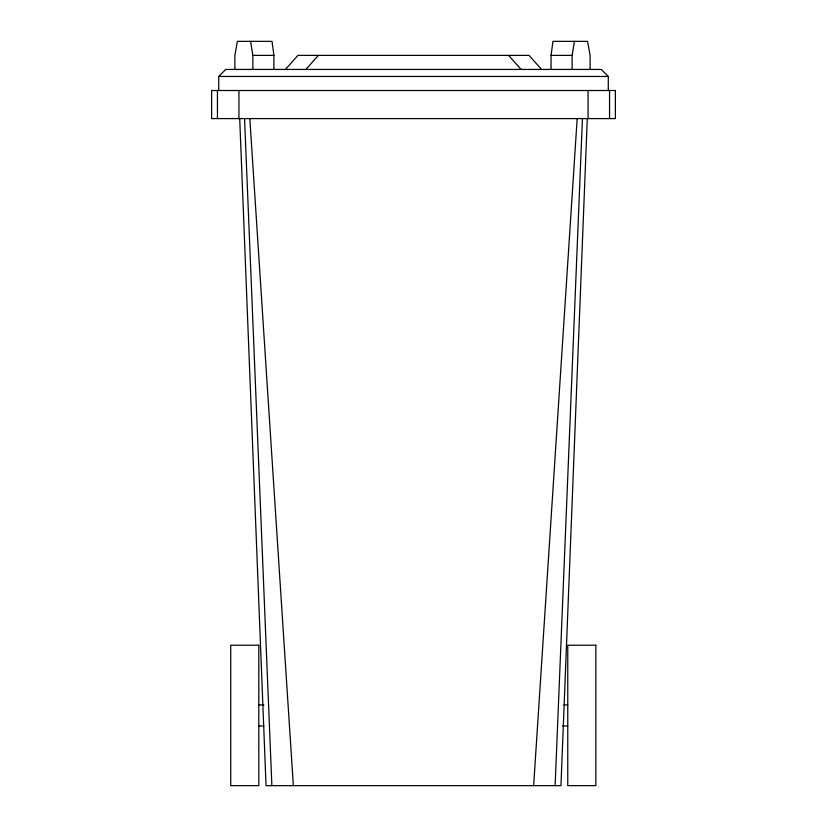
<?xml version="1.0" encoding="UTF-8"?>
<svg xmlns="http://www.w3.org/2000/svg" width="827" height="827" viewBox="0 0 827 827"><rect width="100%" height="100%" fill="white"/><g stroke="black" fill="none" stroke-linecap="round" stroke-linejoin="round"><path stroke-width="1.24" d="M587.284 118.592L560.954 785.65L266.046 785.65L239.716 118.592M555.124 785.65L582.446 118.592M533.642 785.65L577.174 118.592M551.051 69.437L551.051 55.388L552.953 41.35L587.563 41.35L590.096 55.388L590.096 69.437M572.119 69.437L572.119 55.388L574.434 41.35M285.429 69.437L297.927 55.388L529.073 55.388L541.571 69.437M305.856 69.437L318.426 55.388M218.721 90.505L218.721 76.456L225.74 69.437L601.26 69.437L608.279 76.456L608.279 90.505M250.602 41.35L252.845 55.388L273.913 55.388L273.913 69.437M551.051 55.388L572.119 55.388M218.721 76.456L608.279 76.456M258.81 704.904L263.916 704.904M563.942 704.904L567.767 704.904M258.81 725.961L263.916 725.961M562.66 725.961L567.767 725.961M508.574 55.388L521.144 69.437M273.913 55.388L272.011 41.35L237.401 41.35L234.868 55.388L234.868 69.437M249.826 118.592L293.358 785.65M244.554 118.592L271.876 785.65M609.551 90.505L609.551 118.592M588.059 90.505L588.059 118.592M252.845 55.388L252.845 69.437M238.941 90.505L238.941 118.592M217.449 90.505L217.449 118.592M615.371 90.505L211.629 90.505L211.629 118.592L615.371 118.592L615.371 90.505M258.81 645.215L230.723 645.215L230.723 785.65L258.81 785.65L258.81 645.215M595.853 645.215L567.767 645.215L567.767 785.65L595.853 785.65L595.853 645.215"/></g></svg>
